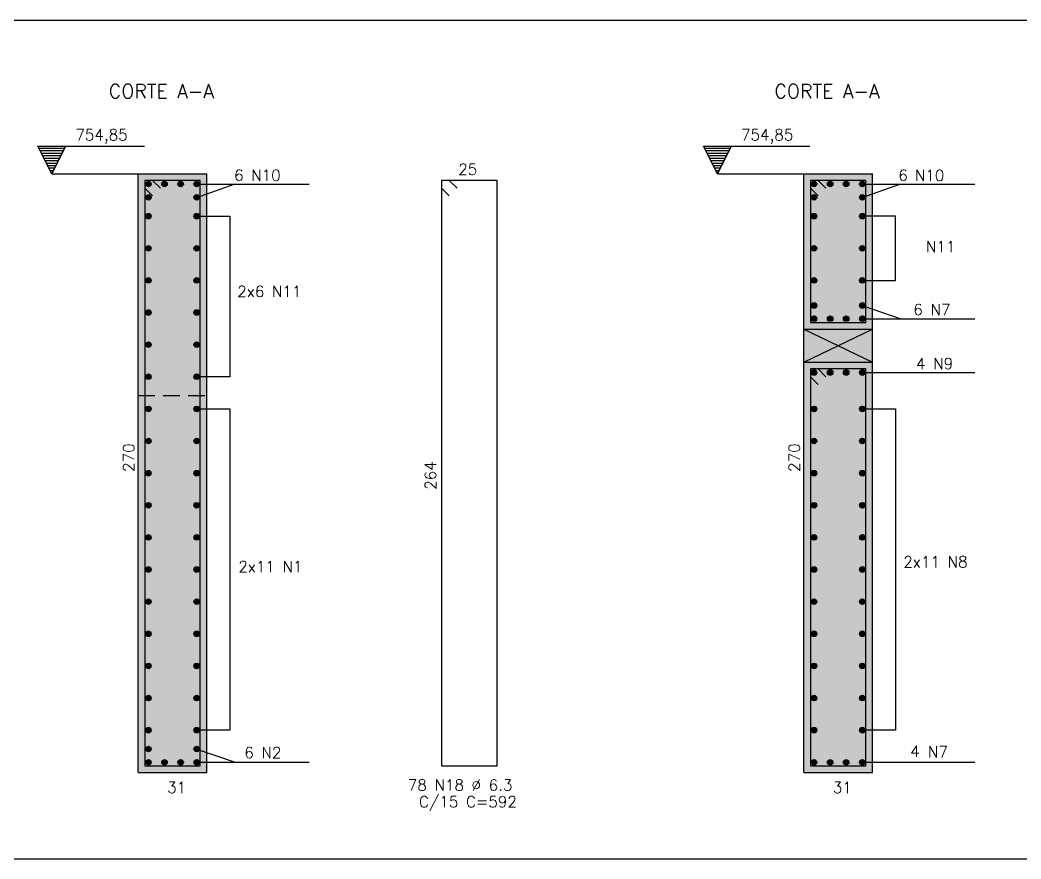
# Model space of a CAD drawing. Extents: x -30 to 93, y 78 to 140.
# Drawn here: x 26.09 to 44.14, y 101.11 to 116.24 of the extents above; entities that cross this region are included whole.
import ezdxf

# ---------------------------------------------------------------- set-up
doc = ezdxf.new("R2010")
doc.units = 0
doc.header["$MEASUREMENT"] = 0
doc.linetypes.add('ESTILO_TQS_0001', pattern=[0.45, 0.3, -0.15])
for name, color, linetype in [('PENA_01', 1, 'CONTINUOUS'), ('PENA_02', 2, 'CONTINUOUS'), ('PENA_03', 3, 'CONTINUOUS'), ('PENA_04', 4, 'CONTINUOUS'), ('PENA_05', 5, 'CONTINUOUS'), ('PENA_10', 253, 'CONTINUOUS')]:
    doc.layers.add(name, color=color, linetype=linetype)
doc.styles.get("Standard").update_dxf_attribs({"font": 'ROMANS.SHX'})

msp = doc.modelspace()

# ---------------------------------------------------------------- linework, layer by layer
at = {"layer": 'PENA_01', "linetype": 'ESTILO_TQS_0001'}
msp.add_line((28.222, 109.469), (29.462, 109.469), dxfattribs=at)
at = {"layer": 'PENA_02', "linetype": 'Continuous'}
for p, q in [((28.222, 102.669), (29.462, 102.669)), ((40.222, 102.669), (41.462, 102.669))]:
    msp.add_line(p, q, dxfattribs=at)
at = {"layer": 'PENA_03', "linetype": 'Continuous'}
for p, q in [((26.414, 113.969), (28.334, 113.969)), ((26.664, 113.469), (26.414, 113.969)), ((26.892, 113.925), (26.437, 113.925)), ((26.87, 113.88), (26.459, 113.88)), ((26.664, 113.469), (26.914, 113.969)), ((38.414, 113.969), (40.334, 113.969)), ((38.664, 113.469), (38.414, 113.969)), ((38.892, 113.925), (38.437, 113.925)), ((38.87, 113.88), (38.459, 113.88)), ((38.664, 113.469), (38.914, 113.969)), ((26.848, 113.836), (26.481, 113.836)), ((26.825, 113.791), (26.504, 113.791)), ((26.803, 113.746), (26.526, 113.746)), ((26.781, 113.702), (26.548, 113.702)), ((38.848, 113.836), (38.481, 113.836)), ((38.825, 113.791), (38.504, 113.791)), ((38.803, 113.746), (38.526, 113.746)), ((38.781, 113.702), (38.548, 113.702)), ((26.758, 113.657), (26.57, 113.657)), ((26.736, 113.613), (26.593, 113.613)), ((26.714, 113.568), (26.615, 113.568)), ((26.691, 113.523), (26.637, 113.523)), ((38.758, 113.657), (38.57, 113.657)), ((38.736, 113.613), (38.593, 113.613)), ((38.714, 113.568), (38.615, 113.568)), ((38.691, 113.523), (38.637, 113.523)), ((26.664, 113.469), (29.462, 113.469)), ((28.222, 102.669), (28.222, 113.469)), ((29.462, 102.669), (29.462, 113.469)), ((38.664, 113.469), (41.462, 113.469)), ((40.222, 102.669), (40.222, 113.469)), ((41.462, 102.669), (41.462, 113.469)), ((29.253, 113.284), (31.304, 113.284)), ((41.253, 113.284), (43.304, 113.284)), ((41.253, 110.854), (43.304, 110.854)), ((40.222, 110.669), (41.462, 110.669)), ((40.222, 110.669), (41.462, 110.069)), ((40.222, 110.069), (41.462, 110.669)), ((40.222, 110.069), (41.462, 110.069)), ((41.253, 109.884), (43.304, 109.884)), ((29.253, 102.854), (31.304, 102.854)), ((41.253, 102.854), (43.304, 102.854))]:
    msp.add_line(p, q, dxfattribs=at)
for points in [[(-24.71, 116.242), (49.488, 116.242), (49.488, 101.11), (-24.71, 101.11), (-24.71, 116.242)], [(26.914, 113.969), (26.664, 113.469), (26.414, 113.969), (26.914, 113.969)], [(38.914, 113.969), (38.664, 113.469), (38.414, 113.969), (38.914, 113.969)], [(29.277, 113.044), (29.954, 113.284)], [(41.277, 113.044), (41.954, 113.284)], [(29.277, 112.705), (29.877, 112.705), (29.877, 109.808), (29.277, 109.808)], [(41.277, 111.546), (41.877, 111.546), (41.877, 112.705), (41.277, 112.705)], [(41.277, 111.094), (41.969, 110.854)], [(29.277, 109.228), (29.877, 109.228), (29.877, 103.434), (29.277, 103.434)], [(41.277, 109.228), (41.877, 109.228), (41.877, 103.434), (41.277, 103.434)], [(29.277, 103.094), (29.969, 102.854)]]:
    msp.add_lwpolyline(points, dxfattribs=at)
for centre in [(28.407, 113.284), (28.697, 113.284), (28.987, 113.284), (29.277, 113.284), (40.407, 113.284), (40.697, 113.284), (40.987, 113.284), (41.277, 113.284), (28.407, 113.044), (29.277, 113.044), (40.407, 113.044), (41.277, 113.044), (28.407, 112.705), (29.277, 112.705), (40.407, 112.705), (41.277, 112.705), (28.407, 112.125), (29.277, 112.125), (40.407, 112.125), (41.277, 112.125), (28.407, 111.546), (29.277, 111.546), (40.407, 111.546), (41.277, 111.546), (28.407, 110.967), (29.277, 110.967), (40.407, 111.094), (41.277, 111.094), (40.407, 110.854), (40.697, 110.854), (40.987, 110.854), (41.277, 110.854), (28.407, 110.387), (29.277, 110.387), (40.407, 109.884), (40.697, 109.884), (40.987, 109.884), (41.277, 109.884), (28.407, 109.808), (29.277, 109.808), (28.407, 109.228), (29.277, 109.228), (40.407, 109.228), (41.277, 109.228), (28.407, 108.649), (29.277, 108.649), (40.407, 108.649), (41.277, 108.649), (28.407, 108.069), (29.277, 108.069), (40.407, 108.069), (41.277, 108.069), (28.407, 107.49), (29.277, 107.49), (40.407, 107.49), (41.277, 107.49), (28.407, 106.91), (29.277, 106.91), (40.407, 106.91), (41.277, 106.91), (28.407, 106.331), (29.277, 106.331), (40.407, 106.331), (41.277, 106.331), (28.407, 105.752), (29.277, 105.752), (40.407, 105.752), (41.277, 105.752), (28.407, 105.172), (29.277, 105.172), (40.407, 105.172), (41.277, 105.172), (28.407, 104.593), (29.277, 104.593), (40.407, 104.593), (41.277, 104.593), (28.407, 104.013), (29.277, 104.013), (40.407, 104.013), (41.277, 104.013), (28.407, 103.434), (29.277, 103.434), (40.407, 103.434), (41.277, 103.434), (28.407, 103.094), (29.277, 103.094), (28.407, 102.854), (28.697, 102.854), (28.987, 102.854), (29.277, 102.854), (40.407, 102.854), (40.697, 102.854), (40.987, 102.854), (41.277, 102.854)]:
    msp.add_circle(centre, 0.05, dxfattribs=at)
for points in [[(28.457, 113.284), (28.415, 113.334), (28.382, 113.328)], [(28.457, 113.284), (28.445, 113.316), (28.415, 113.334)], [(28.747, 113.284), (28.705, 113.334), (28.672, 113.328)], [(28.747, 113.284), (28.735, 113.316), (28.705, 113.334)], [(29.037, 113.284), (28.995, 113.334), (28.962, 113.328)], [(29.037, 113.284), (29.025, 113.316), (28.995, 113.334)], [(29.327, 113.284), (29.285, 113.334), (29.252, 113.328)], [(29.327, 113.284), (29.315, 113.316), (29.285, 113.334)], [(40.457, 113.284), (40.415, 113.334), (40.382, 113.328)], [(40.457, 113.284), (40.445, 113.316), (40.415, 113.334)], [(40.747, 113.284), (40.705, 113.334), (40.672, 113.328)], [(40.747, 113.284), (40.735, 113.316), (40.705, 113.334)], [(41.037, 113.284), (40.995, 113.334), (40.962, 113.328)], [(41.037, 113.284), (41.025, 113.316), (40.995, 113.334)], [(41.327, 113.284), (41.285, 113.334), (41.252, 113.328)], [(41.327, 113.284), (41.315, 113.316), (41.285, 113.334)], [(28.457, 113.284), (28.382, 113.328), (28.36, 113.301)], [(28.457, 113.284), (28.36, 113.301), (28.36, 113.267)], [(28.457, 113.284), (28.36, 113.267), (28.382, 113.241)], [(28.457, 113.284), (28.382, 113.241), (28.415, 113.235)], [(28.457, 113.284), (28.415, 113.235), (28.445, 113.252)], [(28.457, 113.284), (28.445, 113.252), (28.457, 113.284)], [(28.747, 113.284), (28.672, 113.328), (28.65, 113.301)], [(28.747, 113.284), (28.65, 113.301), (28.65, 113.267)], [(28.747, 113.284), (28.65, 113.267), (28.672, 113.241)], [(28.747, 113.284), (28.672, 113.241), (28.705, 113.235)], [(28.747, 113.284), (28.705, 113.235), (28.735, 113.252)], [(28.747, 113.284), (28.735, 113.252), (28.747, 113.284)], [(29.037, 113.284), (28.962, 113.328), (28.94, 113.301)], [(29.037, 113.284), (28.94, 113.301), (28.94, 113.267)], [(29.037, 113.284), (28.94, 113.267), (28.962, 113.241)], [(29.037, 113.284), (28.962, 113.241), (28.995, 113.235)], [(29.037, 113.284), (28.995, 113.235), (29.025, 113.252)], [(29.037, 113.284), (29.025, 113.252), (29.037, 113.284)], [(29.327, 113.284), (29.252, 113.328), (29.23, 113.301)], [(29.327, 113.284), (29.23, 113.301), (29.23, 113.267)], [(29.327, 113.284), (29.23, 113.267), (29.252, 113.241)], [(29.327, 113.284), (29.252, 113.241), (29.285, 113.235)], [(29.327, 113.284), (29.285, 113.235), (29.315, 113.252)], [(29.327, 113.284), (29.315, 113.252), (29.327, 113.284)], [(40.457, 113.284), (40.382, 113.328), (40.36, 113.301)], [(40.457, 113.284), (40.36, 113.301), (40.36, 113.267)], [(40.457, 113.284), (40.36, 113.267), (40.382, 113.241)], [(40.457, 113.284), (40.382, 113.241), (40.415, 113.235)], [(40.457, 113.284), (40.415, 113.235), (40.445, 113.252)], [(40.457, 113.284), (40.445, 113.252), (40.457, 113.284)], [(40.747, 113.284), (40.672, 113.328), (40.65, 113.301)], [(40.747, 113.284), (40.65, 113.301), (40.65, 113.267)], [(40.747, 113.284), (40.65, 113.267), (40.672, 113.241)], [(40.747, 113.284), (40.672, 113.241), (40.705, 113.235)], [(40.747, 113.284), (40.705, 113.235), (40.735, 113.252)], [(40.747, 113.284), (40.735, 113.252), (40.747, 113.284)], [(41.037, 113.284), (40.962, 113.328), (40.94, 113.301)], [(41.037, 113.284), (40.94, 113.301), (40.94, 113.267)], [(41.037, 113.284), (40.94, 113.267), (40.962, 113.241)], [(41.037, 113.284), (40.962, 113.241), (40.995, 113.235)], [(41.037, 113.284), (40.995, 113.235), (41.025, 113.252)], [(41.037, 113.284), (41.025, 113.252), (41.037, 113.284)], [(41.327, 113.284), (41.252, 113.328), (41.23, 113.301)], [(41.327, 113.284), (41.23, 113.301), (41.23, 113.267)], [(41.327, 113.284), (41.23, 113.267), (41.252, 113.241)], [(41.327, 113.284), (41.252, 113.241), (41.285, 113.235)], [(41.327, 113.284), (41.285, 113.235), (41.315, 113.252)], [(41.327, 113.284), (41.315, 113.252), (41.327, 113.284)], [(28.457, 113.044), (28.382, 113.088), (28.36, 113.061)], [(28.457, 113.044), (28.36, 113.061), (28.36, 113.027)], [(28.457, 113.044), (28.36, 113.027), (28.382, 113.001)], [(28.457, 113.044), (28.415, 113.094), (28.382, 113.088)], [(28.457, 113.044), (28.382, 113.001), (28.415, 112.995)], [(28.457, 113.044), (28.445, 113.076), (28.415, 113.094)], [(28.457, 113.044), (28.415, 112.995), (28.445, 113.012)], [(28.457, 113.044), (28.445, 113.012), (28.457, 113.044)], [(29.327, 113.044), (29.252, 113.088), (29.23, 113.061)], [(29.327, 113.044), (29.23, 113.061), (29.23, 113.027)], [(29.327, 113.044), (29.23, 113.027), (29.252, 113.001)], [(29.327, 113.044), (29.285, 113.094), (29.252, 113.088)], [(29.327, 113.044), (29.252, 113.001), (29.285, 112.995)], [(29.327, 113.044), (29.315, 113.076), (29.285, 113.094)], [(29.327, 113.044), (29.285, 112.995), (29.315, 113.012)], [(29.327, 113.044), (29.315, 113.012), (29.327, 113.044)], [(40.457, 113.044), (40.382, 113.088), (40.36, 113.061)], [(40.457, 113.044), (40.36, 113.061), (40.36, 113.027)], [(40.457, 113.044), (40.36, 113.027), (40.382, 113.001)], [(40.457, 113.044), (40.415, 113.094), (40.382, 113.088)], [(40.457, 113.044), (40.382, 113.001), (40.415, 112.995)], [(40.457, 113.044), (40.445, 113.076), (40.415, 113.094)], [(40.457, 113.044), (40.415, 112.995), (40.445, 113.012)], [(40.457, 113.044), (40.445, 113.012), (40.457, 113.044)], [(41.327, 113.044), (41.252, 113.088), (41.23, 113.061)], [(41.327, 113.044), (41.23, 113.061), (41.23, 113.027)], [(41.327, 113.044), (41.23, 113.027), (41.252, 113.001)], [(41.327, 113.044), (41.285, 113.094), (41.252, 113.088)], [(41.327, 113.044), (41.252, 113.001), (41.285, 112.995)], [(41.327, 113.044), (41.315, 113.076), (41.285, 113.094)], [(41.327, 113.044), (41.285, 112.995), (41.315, 113.012)], [(41.327, 113.044), (41.315, 113.012), (41.327, 113.044)], [(28.457, 112.705), (28.382, 112.748), (28.36, 112.722)], [(28.457, 112.705), (28.36, 112.722), (28.36, 112.688)], [(28.457, 112.705), (28.36, 112.688), (28.382, 112.662)], [(28.457, 112.705), (28.415, 112.754), (28.382, 112.748)], [(28.457, 112.705), (28.382, 112.662), (28.415, 112.656)], [(28.457, 112.705), (28.445, 112.737), (28.415, 112.754)], [(28.457, 112.705), (28.415, 112.656), (28.445, 112.673)], [(28.457, 112.705), (28.445, 112.673), (28.457, 112.705)], [(29.327, 112.705), (29.252, 112.748), (29.23, 112.722)], [(29.327, 112.705), (29.23, 112.722), (29.23, 112.688)], [(29.327, 112.705), (29.23, 112.688), (29.252, 112.662)], [(29.327, 112.705), (29.285, 112.754), (29.252, 112.748)], [(29.327, 112.705), (29.252, 112.662), (29.285, 112.656)], [(29.327, 112.705), (29.315, 112.737), (29.285, 112.754)], [(29.327, 112.705), (29.285, 112.656), (29.315, 112.673)], [(29.327, 112.705), (29.315, 112.673), (29.327, 112.705)], [(40.457, 112.705), (40.382, 112.748), (40.36, 112.722)], [(40.457, 112.705), (40.36, 112.722), (40.36, 112.688)], [(40.457, 112.705), (40.36, 112.688), (40.382, 112.662)], [(40.457, 112.705), (40.415, 112.754), (40.382, 112.748)], [(40.457, 112.705), (40.382, 112.662), (40.415, 112.656)], [(40.457, 112.705), (40.445, 112.737), (40.415, 112.754)], [(40.457, 112.705), (40.415, 112.656), (40.445, 112.673)], [(40.457, 112.705), (40.445, 112.673), (40.457, 112.705)], [(41.327, 112.705), (41.252, 112.748), (41.23, 112.722)], [(41.327, 112.705), (41.23, 112.722), (41.23, 112.688)], [(41.327, 112.705), (41.23, 112.688), (41.252, 112.662)], [(41.327, 112.705), (41.285, 112.754), (41.252, 112.748)], [(41.327, 112.705), (41.252, 112.662), (41.285, 112.656)], [(41.327, 112.705), (41.315, 112.737), (41.285, 112.754)], [(41.327, 112.705), (41.285, 112.656), (41.315, 112.673)], [(41.327, 112.705), (41.315, 112.673), (41.327, 112.705)], [(28.457, 112.125), (28.382, 112.169), (28.36, 112.142)], [(28.457, 112.125), (28.36, 112.142), (28.36, 112.108)], [(28.457, 112.125), (28.36, 112.108), (28.382, 112.082)], [(28.457, 112.125), (28.415, 112.175), (28.382, 112.169)], [(28.457, 112.125), (28.382, 112.082), (28.415, 112.076)], [(28.457, 112.125), (28.445, 112.158), (28.415, 112.175)], [(28.457, 112.125), (28.415, 112.076), (28.445, 112.093)], [(28.457, 112.125), (28.445, 112.093), (28.457, 112.125)], [(29.327, 112.125), (29.252, 112.169), (29.23, 112.142)], [(29.327, 112.125), (29.23, 112.142), (29.23, 112.108)], [(29.327, 112.125), (29.23, 112.108), (29.252, 112.082)], [(29.327, 112.125), (29.285, 112.175), (29.252, 112.169)], [(29.327, 112.125), (29.252, 112.082), (29.285, 112.076)], [(29.327, 112.125), (29.315, 112.158), (29.285, 112.175)], [(29.327, 112.125), (29.285, 112.076), (29.315, 112.093)], [(29.327, 112.125), (29.315, 112.093), (29.327, 112.125)], [(40.457, 112.125), (40.382, 112.169), (40.36, 112.142)], [(40.457, 112.125), (40.36, 112.142), (40.36, 112.108)], [(40.457, 112.125), (40.36, 112.108), (40.382, 112.082)], [(40.457, 112.125), (40.415, 112.175), (40.382, 112.169)], [(40.457, 112.125), (40.382, 112.082), (40.415, 112.076)], [(40.457, 112.125), (40.445, 112.158), (40.415, 112.175)], [(40.457, 112.125), (40.415, 112.076), (40.445, 112.093)], [(40.457, 112.125), (40.445, 112.093), (40.457, 112.125)], [(41.327, 112.125), (41.252, 112.169), (41.23, 112.142)], [(41.327, 112.125), (41.23, 112.142), (41.23, 112.108)], [(41.327, 112.125), (41.23, 112.108), (41.252, 112.082)], [(41.327, 112.125), (41.285, 112.175), (41.252, 112.169)], [(41.327, 112.125), (41.252, 112.082), (41.285, 112.076)], [(41.327, 112.125), (41.315, 112.158), (41.285, 112.175)], [(41.327, 112.125), (41.285, 112.076), (41.315, 112.093)], [(41.327, 112.125), (41.315, 112.093), (41.327, 112.125)], [(28.457, 111.546), (28.382, 111.589), (28.36, 111.563)], [(28.457, 111.546), (28.36, 111.563), (28.36, 111.529)], [(28.457, 111.546), (28.36, 111.529), (28.382, 111.503)], [(28.457, 111.546), (28.415, 111.595), (28.382, 111.589)], [(28.457, 111.546), (28.382, 111.503), (28.415, 111.497)], [(28.457, 111.546), (28.445, 111.578), (28.415, 111.595)], [(28.457, 111.546), (28.415, 111.497), (28.445, 111.514)], [(28.457, 111.546), (28.445, 111.514), (28.457, 111.546)], [(29.327, 111.546), (29.252, 111.589), (29.23, 111.563)], [(29.327, 111.546), (29.23, 111.563), (29.23, 111.529)], [(29.327, 111.546), (29.23, 111.529), (29.252, 111.503)], [(29.327, 111.546), (29.285, 111.595), (29.252, 111.589)], [(29.327, 111.546), (29.252, 111.503), (29.285, 111.497)], [(29.327, 111.546), (29.315, 111.578), (29.285, 111.595)], [(29.327, 111.546), (29.285, 111.497), (29.315, 111.514)], [(29.327, 111.546), (29.315, 111.514), (29.327, 111.546)], [(40.457, 111.546), (40.382, 111.589), (40.36, 111.563)], [(40.457, 111.546), (40.36, 111.563), (40.36, 111.529)], [(40.457, 111.546), (40.36, 111.529), (40.382, 111.503)], [(40.457, 111.546), (40.415, 111.595), (40.382, 111.589)], [(40.457, 111.546), (40.382, 111.503), (40.415, 111.497)], [(40.457, 111.546), (40.445, 111.578), (40.415, 111.595)], [(40.457, 111.546), (40.415, 111.497), (40.445, 111.514)], [(40.457, 111.546), (40.445, 111.514), (40.457, 111.546)], [(41.327, 111.546), (41.252, 111.589), (41.23, 111.563)], [(41.327, 111.546), (41.23, 111.563), (41.23, 111.529)], [(41.327, 111.546), (41.23, 111.529), (41.252, 111.503)], [(41.327, 111.546), (41.285, 111.595), (41.252, 111.589)], [(41.327, 111.546), (41.252, 111.503), (41.285, 111.497)], [(41.327, 111.546), (41.315, 111.578), (41.285, 111.595)], [(41.327, 111.546), (41.285, 111.497), (41.315, 111.514)], [(41.327, 111.546), (41.315, 111.514), (41.327, 111.546)], [(28.457, 110.967), (28.382, 111.01), (28.36, 110.984)], [(28.457, 110.967), (28.36, 110.984), (28.36, 110.949)], [(28.457, 110.967), (28.415, 111.016), (28.382, 111.01)], [(28.457, 110.967), (28.445, 110.999), (28.415, 111.016)], [(29.327, 110.967), (29.252, 111.01), (29.23, 110.984)], [(29.327, 110.967), (29.23, 110.984), (29.23, 110.949)], [(29.327, 110.967), (29.285, 111.016), (29.252, 111.01)], [(29.327, 110.967), (29.315, 110.999), (29.285, 111.016)], [(40.457, 111.094), (40.382, 111.138), (40.36, 111.111)], [(40.457, 111.094), (40.36, 111.111), (40.36, 111.077)], [(40.457, 111.094), (40.36, 111.077), (40.382, 111.051)], [(40.457, 111.094), (40.415, 111.144), (40.382, 111.138)], [(40.457, 111.094), (40.382, 111.051), (40.415, 111.045)], [(40.457, 111.094), (40.445, 111.126), (40.415, 111.144)], [(40.457, 111.094), (40.415, 111.045), (40.445, 111.062)], [(40.457, 111.094), (40.445, 111.062), (40.457, 111.094)], [(41.327, 111.094), (41.252, 111.138), (41.23, 111.111)], [(41.327, 111.094), (41.23, 111.111), (41.23, 111.077)], [(41.327, 111.094), (41.23, 111.077), (41.252, 111.051)], [(41.327, 111.094), (41.285, 111.144), (41.252, 111.138)], [(41.327, 111.094), (41.252, 111.051), (41.285, 111.045)], [(41.327, 111.094), (41.315, 111.126), (41.285, 111.144)], [(41.327, 111.094), (41.285, 111.045), (41.315, 111.062)], [(41.327, 111.094), (41.315, 111.062), (41.327, 111.094)], [(28.457, 110.967), (28.36, 110.949), (28.382, 110.923)], [(28.457, 110.967), (28.382, 110.923), (28.415, 110.917)], [(28.457, 110.967), (28.415, 110.917), (28.445, 110.934)], [(28.457, 110.967), (28.445, 110.934), (28.457, 110.967)], [(29.327, 110.967), (29.23, 110.949), (29.252, 110.923)], [(29.327, 110.967), (29.252, 110.923), (29.285, 110.917)], [(29.327, 110.967), (29.285, 110.917), (29.315, 110.934)], [(29.327, 110.967), (29.315, 110.934), (29.327, 110.967)], [(40.457, 110.854), (40.382, 110.898), (40.36, 110.871)], [(40.457, 110.854), (40.36, 110.871), (40.36, 110.837)], [(40.457, 110.854), (40.36, 110.837), (40.382, 110.811)], [(40.457, 110.854), (40.415, 110.904), (40.382, 110.898)], [(40.457, 110.854), (40.382, 110.811), (40.415, 110.805)], [(40.457, 110.854), (40.445, 110.886), (40.415, 110.904)], [(40.457, 110.854), (40.415, 110.805), (40.445, 110.822)], [(40.457, 110.854), (40.445, 110.822), (40.457, 110.854)], [(40.747, 110.854), (40.672, 110.898), (40.65, 110.871)], [(40.747, 110.854), (40.65, 110.871), (40.65, 110.837)], [(40.747, 110.854), (40.65, 110.837), (40.672, 110.811)], [(40.747, 110.854), (40.705, 110.904), (40.672, 110.898)], [(40.747, 110.854), (40.672, 110.811), (40.705, 110.805)], [(40.747, 110.854), (40.735, 110.886), (40.705, 110.904)], [(40.747, 110.854), (40.705, 110.805), (40.735, 110.822)], [(40.747, 110.854), (40.735, 110.822), (40.747, 110.854)], [(41.037, 110.854), (40.962, 110.898), (40.94, 110.871)], [(41.037, 110.854), (40.94, 110.871), (40.94, 110.837)], [(41.037, 110.854), (40.94, 110.837), (40.962, 110.811)], [(41.037, 110.854), (40.995, 110.904), (40.962, 110.898)], [(41.037, 110.854), (40.962, 110.811), (40.995, 110.805)], [(41.037, 110.854), (41.025, 110.886), (40.995, 110.904)], [(41.037, 110.854), (40.995, 110.805), (41.025, 110.822)], [(41.037, 110.854), (41.025, 110.822), (41.037, 110.854)], [(41.327, 110.854), (41.252, 110.898), (41.23, 110.871)], [(41.327, 110.854), (41.23, 110.871), (41.23, 110.837)], [(41.327, 110.854), (41.23, 110.837), (41.252, 110.811)], [(41.327, 110.854), (41.285, 110.904), (41.252, 110.898)], [(41.327, 110.854), (41.252, 110.811), (41.285, 110.805)], [(41.327, 110.854), (41.315, 110.886), (41.285, 110.904)], [(41.327, 110.854), (41.285, 110.805), (41.315, 110.822)], [(41.327, 110.854), (41.315, 110.822), (41.327, 110.854)], [(28.457, 110.387), (28.382, 110.43), (28.36, 110.404)], [(28.457, 110.387), (28.36, 110.404), (28.36, 110.37)], [(28.457, 110.387), (28.36, 110.37), (28.382, 110.344)], [(28.457, 110.387), (28.415, 110.436), (28.382, 110.43)], [(28.457, 110.387), (28.382, 110.344), (28.415, 110.338)], [(28.457, 110.387), (28.445, 110.419), (28.415, 110.436)], [(28.457, 110.387), (28.415, 110.338), (28.445, 110.355)], [(28.457, 110.387), (28.445, 110.355), (28.457, 110.387)], [(29.327, 110.387), (29.252, 110.43), (29.23, 110.404)], [(29.327, 110.387), (29.23, 110.404), (29.23, 110.37)], [(29.327, 110.387), (29.23, 110.37), (29.252, 110.344)], [(29.327, 110.387), (29.285, 110.436), (29.252, 110.43)], [(29.327, 110.387), (29.252, 110.344), (29.285, 110.338)], [(29.327, 110.387), (29.315, 110.419), (29.285, 110.436)], [(29.327, 110.387), (29.285, 110.338), (29.315, 110.355)], [(29.327, 110.387), (29.315, 110.355), (29.327, 110.387)], [(40.457, 109.884), (40.382, 109.928), (40.36, 109.901)], [(40.457, 109.884), (40.36, 109.901), (40.36, 109.867)], [(40.457, 109.884), (40.415, 109.934), (40.382, 109.928)], [(40.457, 109.884), (40.445, 109.916), (40.415, 109.934)], [(40.747, 109.884), (40.672, 109.928), (40.65, 109.901)], [(40.747, 109.884), (40.65, 109.901), (40.65, 109.867)], [(40.747, 109.884), (40.705, 109.934), (40.672, 109.928)], [(40.747, 109.884), (40.735, 109.916), (40.705, 109.934)], [(41.037, 109.884), (40.962, 109.928), (40.94, 109.901)], [(41.037, 109.884), (40.94, 109.901), (40.94, 109.867)], [(41.037, 109.884), (40.995, 109.934), (40.962, 109.928)], [(41.037, 109.884), (41.025, 109.916), (40.995, 109.934)], [(41.327, 109.884), (41.252, 109.928), (41.23, 109.901)], [(41.327, 109.884), (41.23, 109.901), (41.23, 109.867)], [(41.327, 109.884), (41.285, 109.934), (41.252, 109.928)], [(41.327, 109.884), (41.315, 109.916), (41.285, 109.934)], [(28.457, 109.808), (28.382, 109.851), (28.36, 109.825)], [(28.457, 109.808), (28.36, 109.825), (28.36, 109.791)], [(28.457, 109.808), (28.36, 109.791), (28.382, 109.764)], [(28.457, 109.808), (28.415, 109.857), (28.382, 109.851)], [(28.457, 109.808), (28.382, 109.764), (28.415, 109.758)], [(28.457, 109.808), (28.445, 109.84), (28.415, 109.857)], [(28.457, 109.808), (28.415, 109.758), (28.445, 109.775)], [(28.457, 109.808), (28.445, 109.775), (28.457, 109.808)], [(29.327, 109.808), (29.252, 109.851), (29.23, 109.825)], [(29.327, 109.808), (29.23, 109.825), (29.23, 109.791)], [(29.327, 109.808), (29.23, 109.791), (29.252, 109.764)], [(29.327, 109.808), (29.285, 109.857), (29.252, 109.851)], [(29.327, 109.808), (29.252, 109.764), (29.285, 109.758)], [(29.327, 109.808), (29.315, 109.84), (29.285, 109.857)], [(29.327, 109.808), (29.285, 109.758), (29.315, 109.775)], [(29.327, 109.808), (29.315, 109.775), (29.327, 109.808)], [(40.457, 109.884), (40.36, 109.867), (40.382, 109.841)], [(40.457, 109.884), (40.382, 109.841), (40.415, 109.835)], [(40.457, 109.884), (40.415, 109.835), (40.445, 109.852)], [(40.457, 109.884), (40.445, 109.852), (40.457, 109.884)], [(40.747, 109.884), (40.65, 109.867), (40.672, 109.841)], [(40.747, 109.884), (40.672, 109.841), (40.705, 109.835)], [(40.747, 109.884), (40.705, 109.835), (40.735, 109.852)], [(40.747, 109.884), (40.735, 109.852), (40.747, 109.884)], [(41.037, 109.884), (40.94, 109.867), (40.962, 109.841)], [(41.037, 109.884), (40.962, 109.841), (40.995, 109.835)], [(41.037, 109.884), (40.995, 109.835), (41.025, 109.852)], [(41.037, 109.884), (41.025, 109.852), (41.037, 109.884)], [(41.327, 109.884), (41.23, 109.867), (41.252, 109.841)], [(41.327, 109.884), (41.252, 109.841), (41.285, 109.835)], [(41.327, 109.884), (41.285, 109.835), (41.315, 109.852)], [(41.327, 109.884), (41.315, 109.852), (41.327, 109.884)], [(28.457, 109.228), (28.382, 109.271), (28.36, 109.245)], [(28.457, 109.228), (28.36, 109.245), (28.36, 109.211)], [(28.457, 109.228), (28.36, 109.211), (28.382, 109.185)], [(28.457, 109.228), (28.415, 109.277), (28.382, 109.271)], [(28.457, 109.228), (28.382, 109.185), (28.415, 109.179)], [(28.457, 109.228), (28.445, 109.26), (28.415, 109.277)], [(28.457, 109.228), (28.415, 109.179), (28.445, 109.196)], [(28.457, 109.228), (28.445, 109.196), (28.457, 109.228)], [(29.327, 109.228), (29.252, 109.271), (29.23, 109.245)], [(29.327, 109.228), (29.23, 109.245), (29.23, 109.211)], [(29.327, 109.228), (29.23, 109.211), (29.252, 109.185)], [(29.327, 109.228), (29.285, 109.277), (29.252, 109.271)], [(29.327, 109.228), (29.252, 109.185), (29.285, 109.179)], [(29.327, 109.228), (29.315, 109.26), (29.285, 109.277)], [(29.327, 109.228), (29.285, 109.179), (29.315, 109.196)], [(29.327, 109.228), (29.315, 109.196), (29.327, 109.228)], [(40.457, 109.228), (40.382, 109.271), (40.36, 109.245)], [(40.457, 109.228), (40.36, 109.245), (40.36, 109.211)], [(40.457, 109.228), (40.36, 109.211), (40.382, 109.185)], [(40.457, 109.228), (40.415, 109.277), (40.382, 109.271)], [(40.457, 109.228), (40.382, 109.185), (40.415, 109.179)], [(40.457, 109.228), (40.445, 109.26), (40.415, 109.277)], [(40.457, 109.228), (40.415, 109.179), (40.445, 109.196)], [(40.457, 109.228), (40.445, 109.196), (40.457, 109.228)], [(41.327, 109.228), (41.252, 109.271), (41.23, 109.245)], [(41.327, 109.228), (41.23, 109.245), (41.23, 109.211)], [(41.327, 109.228), (41.23, 109.211), (41.252, 109.185)], [(41.327, 109.228), (41.285, 109.277), (41.252, 109.271)], [(41.327, 109.228), (41.252, 109.185), (41.285, 109.179)], [(41.327, 109.228), (41.315, 109.26), (41.285, 109.277)], [(41.327, 109.228), (41.285, 109.179), (41.315, 109.196)], [(41.327, 109.228), (41.315, 109.196), (41.327, 109.228)], [(28.457, 108.649), (28.382, 108.692), (28.36, 108.666)], [(28.457, 108.649), (28.36, 108.666), (28.36, 108.632)], [(28.457, 108.649), (28.36, 108.632), (28.382, 108.605)], [(28.457, 108.649), (28.415, 108.698), (28.382, 108.692)], [(28.457, 108.649), (28.382, 108.605), (28.415, 108.599)], [(28.457, 108.649), (28.445, 108.681), (28.415, 108.698)], [(28.457, 108.649), (28.415, 108.599), (28.445, 108.617)], [(28.457, 108.649), (28.445, 108.617), (28.457, 108.649)], [(29.327, 108.649), (29.252, 108.692), (29.23, 108.666)], [(29.327, 108.649), (29.23, 108.666), (29.23, 108.632)], [(29.327, 108.649), (29.23, 108.632), (29.252, 108.605)], [(29.327, 108.649), (29.285, 108.698), (29.252, 108.692)], [(29.327, 108.649), (29.252, 108.605), (29.285, 108.599)], [(29.327, 108.649), (29.315, 108.681), (29.285, 108.698)], [(29.327, 108.649), (29.285, 108.599), (29.315, 108.617)], [(29.327, 108.649), (29.315, 108.617), (29.327, 108.649)], [(40.457, 108.649), (40.382, 108.692), (40.36, 108.666)], [(40.457, 108.649), (40.36, 108.666), (40.36, 108.632)], [(40.457, 108.649), (40.36, 108.632), (40.382, 108.605)], [(40.457, 108.649), (40.415, 108.698), (40.382, 108.692)], [(40.457, 108.649), (40.382, 108.605), (40.415, 108.599)], [(40.457, 108.649), (40.445, 108.681), (40.415, 108.698)], [(40.457, 108.649), (40.415, 108.599), (40.445, 108.617)], [(40.457, 108.649), (40.445, 108.617), (40.457, 108.649)], [(41.327, 108.649), (41.252, 108.692), (41.23, 108.666)], [(41.327, 108.649), (41.23, 108.666), (41.23, 108.632)], [(41.327, 108.649), (41.23, 108.632), (41.252, 108.605)], [(41.327, 108.649), (41.285, 108.698), (41.252, 108.692)], [(41.327, 108.649), (41.252, 108.605), (41.285, 108.599)], [(41.327, 108.649), (41.315, 108.681), (41.285, 108.698)], [(41.327, 108.649), (41.285, 108.599), (41.315, 108.617)], [(41.327, 108.649), (41.315, 108.617), (41.327, 108.649)], [(28.457, 108.069), (28.382, 108.113), (28.36, 108.086)], [(28.457, 108.069), (28.415, 108.119), (28.382, 108.113)], [(28.457, 108.069), (28.445, 108.101), (28.415, 108.119)], [(29.327, 108.069), (29.252, 108.113), (29.23, 108.086)], [(29.327, 108.069), (29.285, 108.119), (29.252, 108.113)], [(29.327, 108.069), (29.315, 108.101), (29.285, 108.119)], [(40.457, 108.069), (40.382, 108.113), (40.36, 108.086)], [(40.457, 108.069), (40.415, 108.119), (40.382, 108.113)], [(40.457, 108.069), (40.445, 108.101), (40.415, 108.119)], [(41.327, 108.069), (41.252, 108.113), (41.23, 108.086)], [(41.327, 108.069), (41.285, 108.119), (41.252, 108.113)], [(41.327, 108.069), (41.315, 108.101), (41.285, 108.119)], [(28.457, 108.069), (28.36, 108.086), (28.36, 108.052)], [(28.457, 108.069), (28.36, 108.052), (28.382, 108.026)], [(28.457, 108.069), (28.382, 108.026), (28.415, 108.02)], [(28.457, 108.069), (28.415, 108.02), (28.445, 108.037)], [(28.457, 108.069), (28.445, 108.037), (28.457, 108.069)], [(29.327, 108.069), (29.23, 108.086), (29.23, 108.052)], [(29.327, 108.069), (29.23, 108.052), (29.252, 108.026)], [(29.327, 108.069), (29.252, 108.026), (29.285, 108.02)], [(29.327, 108.069), (29.285, 108.02), (29.315, 108.037)], [(29.327, 108.069), (29.315, 108.037), (29.327, 108.069)], [(40.457, 108.069), (40.36, 108.086), (40.36, 108.052)], [(40.457, 108.069), (40.36, 108.052), (40.382, 108.026)], [(40.457, 108.069), (40.382, 108.026), (40.415, 108.02)], [(40.457, 108.069), (40.415, 108.02), (40.445, 108.037)], [(40.457, 108.069), (40.445, 108.037), (40.457, 108.069)], [(41.327, 108.069), (41.23, 108.086), (41.23, 108.052)], [(41.327, 108.069), (41.23, 108.052), (41.252, 108.026)], [(41.327, 108.069), (41.252, 108.026), (41.285, 108.02)], [(41.327, 108.069), (41.285, 108.02), (41.315, 108.037)], [(41.327, 108.069), (41.315, 108.037), (41.327, 108.069)], [(28.457, 107.49), (28.382, 107.533), (28.36, 107.507)], [(28.457, 107.49), (28.36, 107.507), (28.36, 107.473)], [(28.457, 107.49), (28.36, 107.473), (28.382, 107.447)], [(28.457, 107.49), (28.415, 107.539), (28.382, 107.533)], [(28.457, 107.49), (28.382, 107.447), (28.415, 107.441)], [(28.457, 107.49), (28.445, 107.522), (28.415, 107.539)], [(28.457, 107.49), (28.415, 107.441), (28.445, 107.458)], [(28.457, 107.49), (28.445, 107.458), (28.457, 107.49)], [(29.327, 107.49), (29.252, 107.533), (29.23, 107.507)], [(29.327, 107.49), (29.23, 107.507), (29.23, 107.473)], [(29.327, 107.49), (29.23, 107.473), (29.252, 107.447)], [(29.327, 107.49), (29.285, 107.539), (29.252, 107.533)], [(29.327, 107.49), (29.252, 107.447), (29.285, 107.441)], [(29.327, 107.49), (29.315, 107.522), (29.285, 107.539)], [(29.327, 107.49), (29.285, 107.441), (29.315, 107.458)], [(29.327, 107.49), (29.315, 107.458), (29.327, 107.49)], [(40.457, 107.49), (40.382, 107.533), (40.36, 107.507)], [(40.457, 107.49), (40.36, 107.507), (40.36, 107.473)], [(40.457, 107.49), (40.36, 107.473), (40.382, 107.447)], [(40.457, 107.49), (40.415, 107.539), (40.382, 107.533)], [(40.457, 107.49), (40.382, 107.447), (40.415, 107.441)], [(40.457, 107.49), (40.445, 107.522), (40.415, 107.539)], [(40.457, 107.49), (40.415, 107.441), (40.445, 107.458)], [(40.457, 107.49), (40.445, 107.458), (40.457, 107.49)], [(41.327, 107.49), (41.252, 107.533), (41.23, 107.507)], [(41.327, 107.49), (41.23, 107.507), (41.23, 107.473)], [(41.327, 107.49), (41.23, 107.473), (41.252, 107.447)], [(41.327, 107.49), (41.285, 107.539), (41.252, 107.533)], [(41.327, 107.49), (41.252, 107.447), (41.285, 107.441)], [(41.327, 107.49), (41.315, 107.522), (41.285, 107.539)], [(41.327, 107.49), (41.285, 107.441), (41.315, 107.458)], [(41.327, 107.49), (41.315, 107.458), (41.327, 107.49)], [(28.457, 106.91), (28.382, 106.954), (28.36, 106.927)], [(28.457, 106.91), (28.36, 106.927), (28.36, 106.893)], [(28.457, 106.91), (28.36, 106.893), (28.382, 106.867)], [(28.457, 106.91), (28.415, 106.96), (28.382, 106.954)], [(28.457, 106.91), (28.382, 106.867), (28.415, 106.861)], [(28.457, 106.91), (28.445, 106.943), (28.415, 106.96)], [(28.457, 106.91), (28.415, 106.861), (28.445, 106.878)], [(28.457, 106.91), (28.445, 106.878), (28.457, 106.91)], [(29.327, 106.91), (29.252, 106.954), (29.23, 106.927)], [(29.327, 106.91), (29.23, 106.927), (29.23, 106.893)], [(29.327, 106.91), (29.23, 106.893), (29.252, 106.867)], [(29.327, 106.91), (29.285, 106.96), (29.252, 106.954)], [(29.327, 106.91), (29.252, 106.867), (29.285, 106.861)], [(29.327, 106.91), (29.315, 106.943), (29.285, 106.96)], [(29.327, 106.91), (29.285, 106.861), (29.315, 106.878)], [(29.327, 106.91), (29.315, 106.878), (29.327, 106.91)], [(40.457, 106.91), (40.382, 106.954), (40.36, 106.927)], [(40.457, 106.91), (40.36, 106.927), (40.36, 106.893)], [(40.457, 106.91), (40.36, 106.893), (40.382, 106.867)], [(40.457, 106.91), (40.415, 106.96), (40.382, 106.954)], [(40.457, 106.91), (40.382, 106.867), (40.415, 106.861)], [(40.457, 106.91), (40.445, 106.943), (40.415, 106.96)], [(40.457, 106.91), (40.415, 106.861), (40.445, 106.878)], [(40.457, 106.91), (40.445, 106.878), (40.457, 106.91)], [(41.327, 106.91), (41.252, 106.954), (41.23, 106.927)], [(41.327, 106.91), (41.23, 106.927), (41.23, 106.893)], [(41.327, 106.91), (41.23, 106.893), (41.252, 106.867)], [(41.327, 106.91), (41.285, 106.96), (41.252, 106.954)], [(41.327, 106.91), (41.252, 106.867), (41.285, 106.861)], [(41.327, 106.91), (41.315, 106.943), (41.285, 106.96)], [(41.327, 106.91), (41.285, 106.861), (41.315, 106.878)], [(41.327, 106.91), (41.315, 106.878), (41.327, 106.91)], [(28.457, 106.331), (28.382, 106.374), (28.36, 106.348)], [(28.457, 106.331), (28.36, 106.348), (28.36, 106.314)], [(28.457, 106.331), (28.36, 106.314), (28.382, 106.288)], [(28.457, 106.331), (28.415, 106.38), (28.382, 106.374)], [(28.457, 106.331), (28.382, 106.288), (28.415, 106.282)], [(28.457, 106.331), (28.445, 106.363), (28.415, 106.38)], [(28.457, 106.331), (28.415, 106.282), (28.445, 106.299)], [(28.457, 106.331), (28.445, 106.299), (28.457, 106.331)], [(29.327, 106.331), (29.252, 106.374), (29.23, 106.348)], [(29.327, 106.331), (29.23, 106.348), (29.23, 106.314)], [(29.327, 106.331), (29.23, 106.314), (29.252, 106.288)], [(29.327, 106.331), (29.285, 106.38), (29.252, 106.374)], [(29.327, 106.331), (29.252, 106.288), (29.285, 106.282)], [(29.327, 106.331), (29.315, 106.363), (29.285, 106.38)], [(29.327, 106.331), (29.285, 106.282), (29.315, 106.299)], [(29.327, 106.331), (29.315, 106.299), (29.327, 106.331)], [(40.457, 106.331), (40.382, 106.374), (40.36, 106.348)], [(40.457, 106.331), (40.36, 106.348), (40.36, 106.314)], [(40.457, 106.331), (40.36, 106.314), (40.382, 106.288)], [(40.457, 106.331), (40.415, 106.38), (40.382, 106.374)], [(40.457, 106.331), (40.382, 106.288), (40.415, 106.282)], [(40.457, 106.331), (40.445, 106.363), (40.415, 106.38)], [(40.457, 106.331), (40.415, 106.282), (40.445, 106.299)], [(40.457, 106.331), (40.445, 106.299), (40.457, 106.331)], [(41.327, 106.331), (41.252, 106.374), (41.23, 106.348)], [(41.327, 106.331), (41.23, 106.348), (41.23, 106.314)], [(41.327, 106.331), (41.23, 106.314), (41.252, 106.288)], [(41.327, 106.331), (41.285, 106.38), (41.252, 106.374)], [(41.327, 106.331), (41.252, 106.288), (41.285, 106.282)], [(41.327, 106.331), (41.315, 106.363), (41.285, 106.38)], [(41.327, 106.331), (41.285, 106.282), (41.315, 106.299)], [(41.327, 106.331), (41.315, 106.299), (41.327, 106.331)], [(28.457, 105.752), (28.382, 105.795), (28.36, 105.769)], [(28.457, 105.752), (28.36, 105.769), (28.36, 105.734)], [(28.457, 105.752), (28.36, 105.734), (28.382, 105.708)], [(28.457, 105.752), (28.415, 105.801), (28.382, 105.795)], [(28.457, 105.752), (28.382, 105.708), (28.415, 105.702)], [(28.457, 105.752), (28.445, 105.784), (28.415, 105.801)], [(28.457, 105.752), (28.415, 105.702), (28.445, 105.719)], [(28.457, 105.752), (28.445, 105.719), (28.457, 105.752)], [(29.327, 105.752), (29.252, 105.795), (29.23, 105.769)], [(29.327, 105.752), (29.23, 105.769), (29.23, 105.734)], [(29.327, 105.752), (29.23, 105.734), (29.252, 105.708)], [(29.327, 105.752), (29.285, 105.801), (29.252, 105.795)], [(29.327, 105.752), (29.252, 105.708), (29.285, 105.702)], [(29.327, 105.752), (29.315, 105.784), (29.285, 105.801)], [(29.327, 105.752), (29.285, 105.702), (29.315, 105.719)], [(29.327, 105.752), (29.315, 105.719), (29.327, 105.752)], [(40.457, 105.752), (40.382, 105.795), (40.36, 105.769)], [(40.457, 105.752), (40.36, 105.769), (40.36, 105.734)], [(40.457, 105.752), (40.36, 105.734), (40.382, 105.708)], [(40.457, 105.752), (40.415, 105.801), (40.382, 105.795)], [(40.457, 105.752), (40.382, 105.708), (40.415, 105.702)], [(40.457, 105.752), (40.445, 105.784), (40.415, 105.801)], [(40.457, 105.752), (40.415, 105.702), (40.445, 105.719)], [(40.457, 105.752), (40.445, 105.719), (40.457, 105.752)], [(41.327, 105.752), (41.252, 105.795), (41.23, 105.769)], [(41.327, 105.752), (41.23, 105.769), (41.23, 105.734)], [(41.327, 105.752), (41.23, 105.734), (41.252, 105.708)], [(41.327, 105.752), (41.285, 105.801), (41.252, 105.795)], [(41.327, 105.752), (41.252, 105.708), (41.285, 105.702)], [(41.327, 105.752), (41.315, 105.784), (41.285, 105.801)], [(41.327, 105.752), (41.285, 105.702), (41.315, 105.719)], [(41.327, 105.752), (41.315, 105.719), (41.327, 105.752)], [(28.457, 105.172), (28.382, 105.215), (28.36, 105.189)], [(28.457, 105.172), (28.415, 105.221), (28.382, 105.215)], [(28.457, 105.172), (28.445, 105.204), (28.415, 105.221)], [(29.327, 105.172), (29.252, 105.215), (29.23, 105.189)], [(29.327, 105.172), (29.285, 105.221), (29.252, 105.215)], [(29.327, 105.172), (29.315, 105.204), (29.285, 105.221)], [(40.457, 105.172), (40.382, 105.215), (40.36, 105.189)], [(40.457, 105.172), (40.415, 105.221), (40.382, 105.215)], [(40.457, 105.172), (40.445, 105.204), (40.415, 105.221)], [(41.327, 105.172), (41.252, 105.215), (41.23, 105.189)], [(41.327, 105.172), (41.285, 105.221), (41.252, 105.215)], [(41.327, 105.172), (41.315, 105.204), (41.285, 105.221)], [(28.457, 105.172), (28.36, 105.189), (28.36, 105.155)], [(28.457, 105.172), (28.36, 105.155), (28.382, 105.129)], [(28.457, 105.172), (28.382, 105.129), (28.415, 105.123)], [(28.457, 105.172), (28.415, 105.123), (28.445, 105.14)], [(28.457, 105.172), (28.445, 105.14), (28.457, 105.172)], [(29.327, 105.172), (29.23, 105.189), (29.23, 105.155)], [(29.327, 105.172), (29.23, 105.155), (29.252, 105.129)], [(29.327, 105.172), (29.252, 105.129), (29.285, 105.123)], [(29.327, 105.172), (29.285, 105.123), (29.315, 105.14)], [(29.327, 105.172), (29.315, 105.14), (29.327, 105.172)], [(40.457, 105.172), (40.36, 105.189), (40.36, 105.155)], [(40.457, 105.172), (40.36, 105.155), (40.382, 105.129)], [(40.457, 105.172), (40.382, 105.129), (40.415, 105.123)], [(40.457, 105.172), (40.415, 105.123), (40.445, 105.14)], [(40.457, 105.172), (40.445, 105.14), (40.457, 105.172)], [(41.327, 105.172), (41.23, 105.189), (41.23, 105.155)], [(41.327, 105.172), (41.23, 105.155), (41.252, 105.129)], [(41.327, 105.172), (41.252, 105.129), (41.285, 105.123)], [(41.327, 105.172), (41.285, 105.123), (41.315, 105.14)], [(41.327, 105.172), (41.315, 105.14), (41.327, 105.172)], [(28.457, 104.593), (28.382, 104.636), (28.36, 104.61)], [(28.457, 104.593), (28.36, 104.61), (28.36, 104.576)], [(28.457, 104.593), (28.36, 104.576), (28.382, 104.549)], [(28.457, 104.593), (28.415, 104.642), (28.382, 104.636)], [(28.457, 104.593), (28.382, 104.549), (28.415, 104.543)], [(28.457, 104.593), (28.445, 104.625), (28.415, 104.642)], [(28.457, 104.593), (28.415, 104.543), (28.445, 104.56)], [(28.457, 104.593), (28.445, 104.56), (28.457, 104.593)], [(29.327, 104.593), (29.252, 104.636), (29.23, 104.61)], [(29.327, 104.593), (29.23, 104.61), (29.23, 104.576)], [(29.327, 104.593), (29.23, 104.576), (29.252, 104.549)], [(29.327, 104.593), (29.285, 104.642), (29.252, 104.636)], [(29.327, 104.593), (29.252, 104.549), (29.285, 104.543)], [(29.327, 104.593), (29.315, 104.625), (29.285, 104.642)], [(29.327, 104.593), (29.285, 104.543), (29.315, 104.56)], [(29.327, 104.593), (29.315, 104.56), (29.327, 104.593)], [(40.457, 104.593), (40.382, 104.636), (40.36, 104.61)], [(40.457, 104.593), (40.36, 104.61), (40.36, 104.576)], [(40.457, 104.593), (40.36, 104.576), (40.382, 104.549)], [(40.457, 104.593), (40.415, 104.642), (40.382, 104.636)], [(40.457, 104.593), (40.382, 104.549), (40.415, 104.543)], [(40.457, 104.593), (40.445, 104.625), (40.415, 104.642)], [(40.457, 104.593), (40.415, 104.543), (40.445, 104.56)], [(40.457, 104.593), (40.445, 104.56), (40.457, 104.593)], [(41.327, 104.593), (41.252, 104.636), (41.23, 104.61)], [(41.327, 104.593), (41.23, 104.61), (41.23, 104.576)], [(41.327, 104.593), (41.23, 104.576), (41.252, 104.549)], [(41.327, 104.593), (41.285, 104.642), (41.252, 104.636)], [(41.327, 104.593), (41.252, 104.549), (41.285, 104.543)], [(41.327, 104.593), (41.315, 104.625), (41.285, 104.642)], [(41.327, 104.593), (41.285, 104.543), (41.315, 104.56)], [(41.327, 104.593), (41.315, 104.56), (41.327, 104.593)], [(28.457, 104.013), (28.382, 104.056), (28.36, 104.03)], [(28.457, 104.013), (28.36, 104.03), (28.36, 103.996)], [(28.457, 104.013), (28.36, 103.996), (28.382, 103.97)], [(28.457, 104.013), (28.415, 104.062), (28.382, 104.056)], [(28.457, 104.013), (28.382, 103.97), (28.415, 103.964)], [(28.457, 104.013), (28.445, 104.045), (28.415, 104.062)], [(28.457, 104.013), (28.415, 103.964), (28.445, 103.981)], [(28.457, 104.013), (28.445, 103.981), (28.457, 104.013)], [(29.327, 104.013), (29.252, 104.056), (29.23, 104.03)], [(29.327, 104.013), (29.23, 104.03), (29.23, 103.996)], [(29.327, 104.013), (29.23, 103.996), (29.252, 103.97)], [(29.327, 104.013), (29.285, 104.062), (29.252, 104.056)], [(29.327, 104.013), (29.252, 103.97), (29.285, 103.964)], [(29.327, 104.013), (29.315, 104.045), (29.285, 104.062)], [(29.327, 104.013), (29.285, 103.964), (29.315, 103.981)], [(29.327, 104.013), (29.315, 103.981), (29.327, 104.013)], [(40.457, 104.013), (40.382, 104.056), (40.36, 104.03)], [(40.457, 104.013), (40.36, 104.03), (40.36, 103.996)], [(40.457, 104.013), (40.36, 103.996), (40.382, 103.97)], [(40.457, 104.013), (40.415, 104.062), (40.382, 104.056)], [(40.457, 104.013), (40.382, 103.97), (40.415, 103.964)], [(40.457, 104.013), (40.445, 104.045), (40.415, 104.062)], [(40.457, 104.013), (40.415, 103.964), (40.445, 103.981)], [(40.457, 104.013), (40.445, 103.981), (40.457, 104.013)], [(41.327, 104.013), (41.252, 104.056), (41.23, 104.03)], [(41.327, 104.013), (41.23, 104.03), (41.23, 103.996)], [(41.327, 104.013), (41.23, 103.996), (41.252, 103.97)], [(41.327, 104.013), (41.285, 104.062), (41.252, 104.056)], [(41.327, 104.013), (41.252, 103.97), (41.285, 103.964)], [(41.327, 104.013), (41.315, 104.045), (41.285, 104.062)], [(41.327, 104.013), (41.285, 103.964), (41.315, 103.981)], [(41.327, 104.013), (41.315, 103.981), (41.327, 104.013)], [(28.457, 103.434), (28.382, 103.477), (28.36, 103.451)], [(28.457, 103.434), (28.36, 103.451), (28.36, 103.417)], [(28.457, 103.434), (28.36, 103.417), (28.382, 103.39)], [(28.457, 103.434), (28.415, 103.483), (28.382, 103.477)], [(28.457, 103.434), (28.382, 103.39), (28.415, 103.384)], [(28.457, 103.434), (28.445, 103.466), (28.415, 103.483)], [(28.457, 103.434), (28.415, 103.384), (28.445, 103.402)], [(28.457, 103.434), (28.445, 103.402), (28.457, 103.434)], [(29.327, 103.434), (29.252, 103.477), (29.23, 103.451)], [(29.327, 103.434), (29.23, 103.451), (29.23, 103.417)], [(29.327, 103.434), (29.23, 103.417), (29.252, 103.39)], [(29.327, 103.434), (29.285, 103.483), (29.252, 103.477)], [(29.327, 103.434), (29.252, 103.39), (29.285, 103.384)], [(29.327, 103.434), (29.315, 103.466), (29.285, 103.483)], [(29.327, 103.434), (29.285, 103.384), (29.315, 103.402)], [(29.327, 103.434), (29.315, 103.402), (29.327, 103.434)], [(40.457, 103.434), (40.382, 103.477), (40.36, 103.451)], [(40.457, 103.434), (40.36, 103.451), (40.36, 103.417)], [(40.457, 103.434), (40.36, 103.417), (40.382, 103.39)], [(40.457, 103.434), (40.415, 103.483), (40.382, 103.477)], [(40.457, 103.434), (40.382, 103.39), (40.415, 103.384)], [(40.457, 103.434), (40.445, 103.466), (40.415, 103.483)], [(40.457, 103.434), (40.415, 103.384), (40.445, 103.402)], [(40.457, 103.434), (40.445, 103.402), (40.457, 103.434)], [(41.327, 103.434), (41.252, 103.477), (41.23, 103.451)], [(41.327, 103.434), (41.23, 103.451), (41.23, 103.417)], [(41.327, 103.434), (41.23, 103.417), (41.252, 103.39)], [(41.327, 103.434), (41.285, 103.483), (41.252, 103.477)], [(41.327, 103.434), (41.252, 103.39), (41.285, 103.384)], [(41.327, 103.434), (41.315, 103.466), (41.285, 103.483)], [(41.327, 103.434), (41.285, 103.384), (41.315, 103.402)], [(41.327, 103.434), (41.315, 103.402), (41.327, 103.434)], [(28.457, 103.094), (28.382, 103.138), (28.36, 103.111)], [(28.457, 103.094), (28.36, 103.111), (28.36, 103.077)], [(28.457, 103.094), (28.36, 103.077), (28.382, 103.051)], [(28.457, 103.094), (28.415, 103.144), (28.382, 103.138)], [(28.457, 103.094), (28.382, 103.051), (28.415, 103.045)], [(28.457, 103.094), (28.445, 103.126), (28.415, 103.144)], [(28.457, 103.094), (28.415, 103.045), (28.445, 103.062)], [(28.457, 103.094), (28.445, 103.062), (28.457, 103.094)], [(29.327, 103.094), (29.252, 103.138), (29.23, 103.111)], [(29.327, 103.094), (29.23, 103.111), (29.23, 103.077)], [(29.327, 103.094), (29.23, 103.077), (29.252, 103.051)], [(29.327, 103.094), (29.285, 103.144), (29.252, 103.138)], [(29.327, 103.094), (29.252, 103.051), (29.285, 103.045)], [(29.327, 103.094), (29.315, 103.126), (29.285, 103.144)], [(29.327, 103.094), (29.285, 103.045), (29.315, 103.062)], [(29.327, 103.094), (29.315, 103.062), (29.327, 103.094)], [(28.457, 102.854), (28.382, 102.898), (28.36, 102.871)], [(28.457, 102.854), (28.36, 102.871), (28.36, 102.837)], [(28.457, 102.854), (28.415, 102.904), (28.382, 102.898)], [(28.457, 102.854), (28.445, 102.886), (28.415, 102.904)], [(28.747, 102.854), (28.672, 102.898), (28.65, 102.871)], [(28.747, 102.854), (28.65, 102.871), (28.65, 102.837)], [(28.747, 102.854), (28.705, 102.904), (28.672, 102.898)], [(28.747, 102.854), (28.735, 102.886), (28.705, 102.904)], [(29.037, 102.854), (28.962, 102.898), (28.94, 102.871)], [(29.037, 102.854), (28.94, 102.871), (28.94, 102.837)], [(29.037, 102.854), (28.995, 102.904), (28.962, 102.898)], [(29.037, 102.854), (29.025, 102.886), (28.995, 102.904)], [(29.327, 102.854), (29.252, 102.898), (29.23, 102.871)], [(29.327, 102.854), (29.23, 102.871), (29.23, 102.837)], [(29.327, 102.854), (29.285, 102.904), (29.252, 102.898)], [(29.327, 102.854), (29.315, 102.886), (29.285, 102.904)], [(40.457, 102.854), (40.382, 102.898), (40.36, 102.871)], [(40.457, 102.854), (40.36, 102.871), (40.36, 102.837)], [(40.457, 102.854), (40.415, 102.904), (40.382, 102.898)], [(40.457, 102.854), (40.445, 102.886), (40.415, 102.904)], [(40.747, 102.854), (40.672, 102.898), (40.65, 102.871)], [(40.747, 102.854), (40.65, 102.871), (40.65, 102.837)], [(40.747, 102.854), (40.705, 102.904), (40.672, 102.898)], [(40.747, 102.854), (40.735, 102.886), (40.705, 102.904)], [(41.037, 102.854), (40.962, 102.898), (40.94, 102.871)], [(41.037, 102.854), (40.94, 102.871), (40.94, 102.837)], [(41.037, 102.854), (40.995, 102.904), (40.962, 102.898)], [(41.037, 102.854), (41.025, 102.886), (40.995, 102.904)], [(41.327, 102.854), (41.252, 102.898), (41.23, 102.871)], [(41.327, 102.854), (41.23, 102.871), (41.23, 102.837)], [(41.327, 102.854), (41.285, 102.904), (41.252, 102.898)], [(41.327, 102.854), (41.315, 102.886), (41.285, 102.904)], [(28.457, 102.854), (28.36, 102.837), (28.382, 102.811)], [(28.457, 102.854), (28.382, 102.811), (28.415, 102.805)], [(28.457, 102.854), (28.415, 102.805), (28.445, 102.822)], [(28.457, 102.854), (28.445, 102.822), (28.457, 102.854)], [(28.747, 102.854), (28.65, 102.837), (28.672, 102.811)], [(28.747, 102.854), (28.672, 102.811), (28.705, 102.805)], [(28.747, 102.854), (28.705, 102.805), (28.735, 102.822)], [(28.747, 102.854), (28.735, 102.822), (28.747, 102.854)], [(29.037, 102.854), (28.94, 102.837), (28.962, 102.811)], [(29.037, 102.854), (28.962, 102.811), (28.995, 102.805)], [(29.037, 102.854), (28.995, 102.805), (29.025, 102.822)], [(29.037, 102.854), (29.025, 102.822), (29.037, 102.854)], [(29.327, 102.854), (29.23, 102.837), (29.252, 102.811)], [(29.327, 102.854), (29.252, 102.811), (29.285, 102.805)], [(29.327, 102.854), (29.285, 102.805), (29.315, 102.822)], [(29.327, 102.854), (29.315, 102.822), (29.327, 102.854)], [(40.457, 102.854), (40.36, 102.837), (40.382, 102.811)], [(40.457, 102.854), (40.382, 102.811), (40.415, 102.805)], [(40.457, 102.854), (40.415, 102.805), (40.445, 102.822)], [(40.457, 102.854), (40.445, 102.822), (40.457, 102.854)], [(40.747, 102.854), (40.65, 102.837), (40.672, 102.811)], [(40.747, 102.854), (40.672, 102.811), (40.705, 102.805)], [(40.747, 102.854), (40.705, 102.805), (40.735, 102.822)], [(40.747, 102.854), (40.735, 102.822), (40.747, 102.854)], [(41.037, 102.854), (40.94, 102.837), (40.962, 102.811)], [(41.037, 102.854), (40.962, 102.811), (40.995, 102.805)], [(41.037, 102.854), (40.995, 102.805), (41.025, 102.822)], [(41.037, 102.854), (41.025, 102.822), (41.037, 102.854)], [(41.327, 102.854), (41.23, 102.837), (41.252, 102.811)], [(41.327, 102.854), (41.252, 102.811), (41.285, 102.805)], [(41.327, 102.854), (41.285, 102.805), (41.315, 102.822)], [(41.327, 102.854), (41.315, 102.822), (41.327, 102.854)]]:
    msp.add_solid(points, dxfattribs=at)
at = {"layer": 'PENA_04', "linetype": 'Continuous'}
for p, q in [((28.482, 113.349), (28.342, 113.349)), ((28.342, 113.349), (28.342, 102.789)), ((29.342, 113.349), (28.342, 113.349)), ((28.342, 113.349), (28.342, 113.209)), ((28.622, 113.209), (28.482, 113.349)), ((29.342, 102.789), (29.342, 113.349)), ((40.482, 113.349), (40.342, 113.349)), ((40.342, 113.349), (40.342, 110.789)), ((41.342, 113.349), (40.342, 113.349)), ((40.342, 113.349), (40.342, 113.209)), ((40.622, 113.209), (40.482, 113.349)), ((41.342, 110.789), (41.342, 113.349)), ((28.342, 113.209), (28.482, 113.069)), ((40.342, 113.209), (40.482, 113.069)), ((40.342, 110.789), (41.342, 110.789)), ((40.482, 109.949), (40.342, 109.949)), ((40.342, 109.949), (40.342, 102.789)), ((41.342, 109.949), (40.342, 109.949)), ((40.342, 109.949), (40.342, 109.809)), ((40.622, 109.809), (40.482, 109.949)), ((41.342, 102.789), (41.342, 109.949)), ((40.342, 109.809), (40.482, 109.669)), ((28.342, 102.789), (29.342, 102.789)), ((40.342, 102.789), (41.342, 102.789))]:
    msp.add_line(p, q, dxfattribs=at)
at = {"layer": 'PENA_05', "linetype": 'Continuous'}
for p, q in [((33.832, 113.349), (33.692, 113.349)), ((33.692, 113.349), (33.692, 102.789)), ((34.692, 113.349), (33.692, 113.349)), ((33.692, 113.349), (33.692, 113.209)), ((33.972, 113.209), (33.832, 113.349)), ((34.692, 102.789), (34.692, 113.349)), ((33.692, 113.209), (33.832, 113.069)), ((33.692, 102.789), (34.692, 102.789))]:
    msp.add_line(p, q, dxfattribs=at)
at = {"layer": 'PENA_10', "linetype": 'Continuous'}
for points in [[(28.222, 102.669), (29.462, 102.669), (29.462, 113.469)], [(28.222, 102.669), (29.462, 113.469), (28.222, 113.469)], [(28.222, 102.669), (28.222, 113.469), (28.222, 102.669)], [(40.222, 102.669), (41.462, 102.669), (41.462, 113.469)], [(40.222, 102.669), (41.462, 113.469), (40.222, 113.469)], [(40.222, 102.669), (40.222, 113.469), (40.222, 102.669)]]:
    msp.add_solid(points, dxfattribs=at)

# ---------------------------------------------------------------- texts
at = {"layer": 'PENA_03', "linetype": 'Continuous'}
for s, p in [('6 N10', (29.951, 113.342)), ('25', (33.992, 113.449)), ('6', (41.927, 113.343)), ('N10', (42.226, 113.34)), ('N11', (42.424, 112.053)), ('2x6 N11', (30.008, 111.247)), ('6', (42.197, 110.919)), ('N7', (42.507, 110.917)), ('4 N9', (42.246, 109.945)), ('2x11 N1', (30.028, 106.285)), ('2x11 N8', (42.018, 106.37)), ('6 N2', (30.136, 102.928)), ('4', (42.14, 102.95)), ('N7', (42.463, 102.943)), ('78 N18 %%c 6.3', (33.084, 102.343)), ('31', (28.746, 102.3)), ('31', (40.746, 102.3)), ('C/15 C=592', (33.284, 102.043))]:
    msp.add_text(s, height=0.2, dxfattribs=at).set_placement(p)
for s, p in [('270', (28.151, 108.092)), ('270', (40.151, 108.092)), ('264', (33.592, 107.769))]:
    msp.add_text(s, height=0.2, rotation=90, dxfattribs=at).set_placement(p)
at = {"layer": 'PENA_04', "linetype": 'Continuous'}
for s, height, p in [('CORTE A-A', 0.25, (27.693, 114.834)), ('CORTE A-A', 0.25, (39.693, 114.834)), ('754,85', 0.2, (27.09, 114.072)), ('754,85', 0.2, (39.09, 114.072))]:
    msp.add_text(s, height=height, dxfattribs=at).set_placement(p)

doc.saveas('drawing.dxf')
